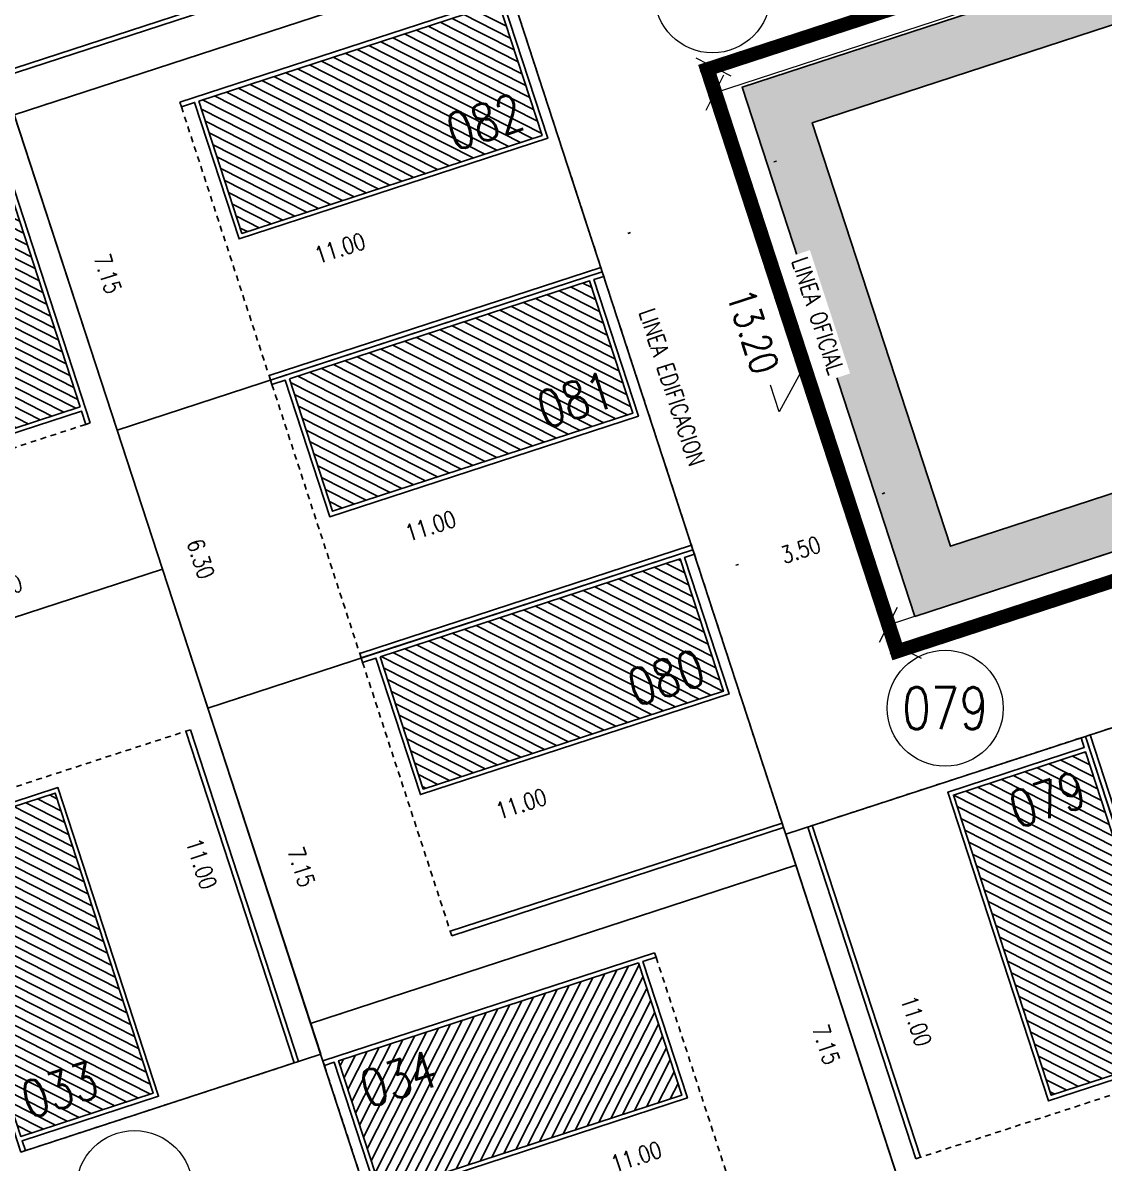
# Model space of a CAD drawing. Header units: metres. Extents: x 733085 to 734585, y 6084499 to 6087418.
# Drawn here: x 733639.74 to 733663.05, y 6086768.9 to 6086793.48 of the extents above; entities that cross this region are included whole.
import ezdxf

# ---------------------------------------------------------------- set-up
doc = ezdxf.new("R2010")
doc.units = ezdxf.units.M
doc.header["$LTSCALE"] = 5
doc.header["$MEASUREMENT"] = 0
doc.linetypes.add('HIDDEN', pattern=[0.375, 0.25, -0.125])
doc.layers.get('0').update_dxf_attribs({"color": 30})
doc.layers.get('DEFPOINTS').update_dxf_attribs({"color": 210})
doc.layers.add('U-ANNO-DIMS', color=210, linetype='Continuous', lineweight=18, plot=False)
doc.layers.add('U-ANNO-PATT', color=8, linetype='Continuous', lineweight=18)
doc.layers.add('U-ANNO-TEXT', color=3, linetype='Continuous', lineweight=18)
for name, color, linetype in [('U-BLDG', 7, 'Continuous'), ('U-PROP', 1, 'Continuous'), ('U-SDWK', 4, 'Continuous')]:
    doc.layers.add(name, color=color, linetype=linetype)
doc.styles.add('E-ROMANS', font='romans.shx', dxfattribs={"width": 0.8})
doc.dimstyles.new('E-0200_TICK_18', dxfattribs={"dimscale": 0.001, "dimtxt": 360, "dimasz": 360, "dimexe": 180, "dimexo": 120, "dimgap": 180, "dimtad": 0, "dimzin": 0, "dimdsep": 46, "dimtxsty": 'E-ROMANS', "dimblk": 'OBLIQUE', "dimcen": 180, "dimclrd": 256, "dimclre": 256, "dimclrt": 256, "dimadec": 0, "dimazin": 0, "dimtfac": 1, "dimtmove": 1, "dimatfit": 3, "dimldrblk": 'OPEN90', "dimfxl": 1, "dimtfill": 1, "dimtolj": 1, "dimtzin": 0, "dimarcsym": 0})
doc.dimstyles.new('E-0500_TICK_12', dxfattribs={"dimscale": 0.001, "dimtxt": 600, "dimasz": 600, "dimexe": 300, "dimexo": 200, "dimgap": 300, "dimtad": 0, "dimzin": 0, "dimdsep": 46, "dimtxsty": 'E-ROMANS', "dimblk": 'OBLIQUE', "dimcen": 300, "dimclrd": 256, "dimclre": 256, "dimclrt": 256, "dimadec": 0, "dimazin": 0, "dimtfac": 1, "dimtmove": 1, "dimatfit": 3, "dimldrblk": 'OPEN90', "dimfxl": 1, "dimtfill": 1, "dimtolj": 1, "dimtzin": 0, "dimlwd": -1, "dimarcsym": 0})

# ---------------------------------------------------------------- blocks, each defined once
blk = doc.blocks.new('casa')
h = blk.add_hatch()
h.set_pattern_fill('LINE', color=252, scale=0.06, angle=45, style=0)
h.set_pattern_definition([(45, (-8.755947228379299, 1.529366919320627), (-0.1347038418160373, 0.1347038418160373), [])])
h.paths.add_polyline_path([(3.102210664352354, 0.201001939683267), (0.1022257000274749, 0.201001939683267), (0.1022255927061355, -6.603990602145244), (3.102242964280038, -6.603990649458436)])
at = {"color": 252}
blk.add_line((0, -6.999999999999999), (0, 0.5220594658906643), dxfattribs=at)
at = {"color": 1, "linetype": 'HIDDEN', "ltscale": 0.1}
for p, q in [((0.1020175530240977, 0.5220594658906643), (6.197018523868451, 0.5220594658906643)), ((0.1020242458974394, -6.999991121657415), (6.197020108980382, -7.000001823261669))]:
    blk.add_line(p, q, dxfattribs=at)
for p, q in [((6.299037661988223, 0.5220096241100984), (6.197018523868451, 0.5220594658906643)), ((6.29904233262306, -6.999999999999999), (6.197020517026942, -7.000001823254377))]:
    blk.add_line(p, q)
for points in [[(-5.55495142862128e-06, 0.5220594658906643), (0.1020175530240977, 0.5220594658906643), (0.1020217302634023, 0.2990019400184858), (3.197017734193821, 0.2990019702894822), (3.197017734193764, -6.699994889408656), (0.1020242458974394, -6.699973233949492), (0.1020242458974394, -6.999991121657415), (0, -6.999999999999999)], [(6.197020517026999, 0.5220576407880637), (6.197020517026942, -7.000001823254364)]]:
    blk.add_lwpolyline(points)
for points in [[(6.197016530710016, 0.5220576426643229), (6.197020517026999, 0.5220576407880726)], [(6.197020517026942, -7.000001823254377), (6.197020108980382, -7.000001823261669)]]:
    blk.add_lwpolyline(points, close=True)
at = {"color": 252}
for points in [[(6.299037661988223, 0.5220096241100984), (6.29904233262306, -6.999999999999999)], [(0.1022255927061337, -6.603990602145244), (0.1022257000274749, 0.201001939683267), (3.102210664352356, 0.201001939683267), (3.102242964280038, -6.603990649458438), (0.1022041264433824, -6.603990602144903)]]:
    blk.add_lwpolyline(points, dxfattribs=at)
blk = doc.blocks.new('*D1802')
at = {"layer": 'DEFPOINTS', "color": 0, "transparency": 16777216}
for p in [(733657.9671976028, 6086781.80989645), (733657.9671976119, 6086781.809896423, 9.968864934634545e-09), (733654.6398144744, 6086780.724299349, 6.646185628700521e-09)]:
    blk.add_point(p, dxfattribs=at)
at = {"layer": 'U-ANNO-DIMS', "lineweight": -2, "transparency": 16777216}
for p, q in [((733658.0044180758, 6086781.695814741, 9.968864934634545e-09), (733658.0230283209, 6086781.638773859, 9.968864934634545e-09)), ((733654.6770349473, 6086780.610217639, 9.968864934634545e-09), (733654.6956451924, 6086780.553176758, 9.968864934634545e-09))]:
    blk.add_line(p, q, dxfattribs=at)
at = {"layer": 'U-ANNO-DIMS', "transparency": 16777216, "insert": (733656.5064246779, 6086782.11959555, 9.968864934634545e-09), "char_height": 0.36, "attachment_point": 5, "rotation": 18.069512307827264, "style": 'E-ROMANS', "bg_fill": 3, "box_fill_scale": 1.25, "bg_fill_color": 256, "bg_fill_true_color": 13158600, "bg_fill_transparency": 0}
blk.add_mtext('\\A1;3.50', dxfattribs=at)
blk = doc.blocks.new('_Oblique')
at = {"color": 0, "linetype": 'ByBlock', "lineweight": -2}
blk.add_line((-0.5, -0.5), (0.5, 0.5), dxfattribs=at)
blk = doc.blocks.new('_Open90')
at = {"color": 0, "linetype": 'ByBlock', "lineweight": -2}
for p, q in [((-0.5, 0.5), (0, 0)), ((0, 0), (-1, 0)), ((0, 0), (-0.5, -0.5))]:
    blk.add_line(p, q, dxfattribs=at)
blk = doc.blocks.new('*D1921')
at = {"layer": 'DEFPOINTS', "color": 0, "transparency": 16777216}
for p in [(733654.6300082069, 6086792.522072393, -7.144585150097245e-09), (733658.7242601777, 6086779.973084337, -7.144568185201349e-09), (733658.7242601716, 6086779.973084335)]:
    blk.add_point(p, dxfattribs=at)
at = {"layer": 'U-ANNO-DIMS', "lineweight": -2, "transparency": 16777216}
for p, q in [((733654.6300082009, 6086792.522072391), (733654.3448039272, 6086792.429021209)), ((733658.7242601716, 6086779.973084335), (733658.439055898, 6086779.880033154))]:
    blk.add_line(p, q, dxfattribs=at)
at = {"layer": 'U-ANNO-DIMS', "transparency": 16777216}
for p, q in [((733654.6300082009, 6086792.522072391), (733658.7242601716, 6086779.973084335)), ((733656.6771341863, 6086786.247578363), (733656.0456223034, 6086785.094850453)), ((733656.0456223034, 6086785.094850453), (733655.8595199413, 6086785.665258999))]:
    blk.add_line(p, q, dxfattribs=at)
at = {"layer": 'U-ANNO-DIMS', "transparency": 16777216, "xscale": 0.6, "yscale": 0.6, "zscale": 0.6}
for p, rotation in [((733654.6300082009, 6086792.522072391), 108.0695121458476), ((733658.7242601716, 6086779.973084335), 288.0695121458476)]:
    blk.add_blockref('_Oblique', p, dxfattribs=dict(at, rotation=rotation))
at = {"layer": 'U-ANNO-DIMS', "transparency": 16777216, "insert": (733655.4793394022, 6086786.830522176), "char_height": 0.6, "attachment_point": 5, "rotation": 288.0695121458476, "style": 'E-ROMANS', "bg_fill": 3, "box_fill_scale": 1.25, "bg_fill_color": 256, "bg_fill_true_color": 13158600, "bg_fill_transparency": 0}
blk.add_mtext('\\A1;13.20', dxfattribs=at)
blk = doc.blocks.new('*D1924')
at = {"layer": 'DEFPOINTS', "color": 0, "transparency": 16777216}
for p in [(733677.3512821591, 6086799.935149848, -1.428981213227434e-08), (733677.5165083203, 6086799.428727393), (733654.4874060128, 6086792.475546787, -7.144585150097246e-09)]:
    blk.add_point(p, dxfattribs=at)
at = {"layer": 'U-ANNO-DIMS', "transparency": 16777216}
for p, q in [((733654.6526321741, 6086791.969124333), (733677.5165083203, 6086799.428727393)), ((733666.4234296738, 6086797.088765882), (733665.8530211265, 6086796.90266352)), ((733666.0845702472, 6086795.698925863), (733666.4234296738, 6086797.088765882))]:
    blk.add_line(p, q, dxfattribs=at)
at = {"layer": 'U-ANNO-DIMS', "lineweight": -2, "transparency": 16777216}
for p, q in [((733677.5164773033, 6086799.428822461), (733677.6095595013, 6086799.143523119)), ((733654.6526011571, 6086791.969219401), (733654.745683355, 6086791.683920059))]:
    blk.add_line(p, q, dxfattribs=at)
at = {"layer": 'U-ANNO-DIMS', "transparency": 16777216, "xscale": 0.6, "yscale": 0.6, "zscale": 0.6}
for p, rotation in [((733677.5165083203, 6086799.428727393), 18.06951209650478), ((733654.6526321741, 6086791.969124333), 198.0695120965048)]:
    blk.add_blockref('_Oblique', p, dxfattribs=dict(at, rotation=rotation))
at = {"layer": 'U-ANNO-DIMS', "transparency": 16777216, "insert": (733664.6551631769, 6086796.511848561), "char_height": 0.6, "attachment_point": 5, "rotation": 18.069512096504788, "style": 'E-ROMANS', "bg_fill": 3, "box_fill_scale": 1.25, "bg_fill_color": 256, "bg_fill_true_color": 13158600, "bg_fill_transparency": 0}
blk.add_mtext('\\A1;24.05', dxfattribs=at)
blk = doc.blocks.new('*D1925')
at = {"layer": 'DEFPOINTS', "color": 0, "transparency": 16777216}
for p in [(733681.4455341338, 6086787.386161778, -1.428981213227434e-08), (733658.395450006, 6086780.49729044), (733658.5816578204, 6086779.926558675, 7.144568185201372e-09)]:
    blk.add_point(p, dxfattribs=at)
at = {"layer": 'U-ANNO-DIMS', "lineweight": -2, "transparency": 16777216}
for p, q in [((733681.2593573364, 6086787.956798475), (733681.1662751387, 6086788.242097817)), ((733658.395481023, 6086780.497195372), (733658.3023988253, 6086780.782494714))]:
    blk.add_line(p, q, dxfattribs=at)
at = {"layer": 'U-ANNO-DIMS', "transparency": 16777216}
for p, q in [((733681.2593263194, 6086787.956893543), (733658.395450006, 6086780.49729044)), ((733669.827388163, 6086784.227091992), (733670.7317487386, 6086783.242851981)), ((733670.7317487386, 6086783.242851981), (733670.1613401908, 6086783.05674962))]:
    blk.add_line(p, q, dxfattribs=at)
at = {"layer": 'U-ANNO-DIMS', "transparency": 16777216, "xscale": 0.6, "yscale": 0.6, "zscale": 0.6}
for p, rotation in [((733681.2593263194, 6086787.956893543), 18.06951207000343), ((733658.395450006, 6086780.49729044), 198.0695120700034)]:
    blk.add_blockref('_Oblique', p, dxfattribs=dict(at, rotation=rotation))
at = {"layer": 'U-ANNO-DIMS', "transparency": 16777216, "insert": (733668.9634822408, 6086782.665934661), "char_height": 0.6, "attachment_point": 5, "rotation": 18.069512070003398, "style": 'E-ROMANS', "bg_fill": 3, "box_fill_scale": 1.25, "bg_fill_color": 256, "bg_fill_true_color": 13158600, "bg_fill_transparency": 0}
blk.add_mtext('\\A1;24.05', dxfattribs=at)
blk = doc.blocks.new('*D2527')
at = {"layer": 'DEFPOINTS', "color": 0, "transparency": 16777216}
for p in [(733642.5408008194, 6086782.343735453), (733642.5409665518, 6086782.343227479, 1.811139541122204e-08), (733636.0763363517, 6086780.234067371, 1.811139541122204e-08)]:
    blk.add_point(p, dxfattribs=at)
at = {"layer": 'U-ANNO-DIMS', "lineweight": -2, "transparency": 16777216}
for p, q in [((733642.5037460793, 6086782.457309188), (733642.4849701107, 6086782.514858017)), ((733636.0391158792, 6086780.348149081), (733636.0203399106, 6086780.405697909))]:
    blk.add_line(p, q, dxfattribs=at)
at = {"layer": 'U-ANNO-DIMS', "transparency": 16777216, "insert": (733639.3001471725, 6086781.286434864), "char_height": 0.36, "attachment_point": 5, "rotation": 18.069512184530105, "style": 'E-ROMANS', "bg_fill": 3, "box_fill_scale": 1.25, "bg_fill_color": 256, "bg_fill_true_color": 13158600, "bg_fill_transparency": 0}
blk.add_mtext('\\A1;6.80', dxfattribs=at)
blk = doc.blocks.new('*D2568')
at = {"layer": 'DEFPOINTS', "color": 0, "transparency": 16777216}
for p in [(733641.6335110357, 6086781.340138073, 1.428939229005814e-08), (733641.6335110324, 6086781.340138071), (733645.0453876015, 6086770.882647973, 1.428936514032699e-08)]:
    blk.add_point(p, dxfattribs=at)
at = {"layer": 'U-ANNO-DIMS', "lineweight": -2, "transparency": 16777216}
for p, q in [((733641.519429326, 6086781.302917602), (733641.4623884675, 6086781.284307364)), ((733644.9313058918, 6086770.845427502), (733644.8742650333, 6086770.826817265))]:
    blk.add_line(p, q, dxfattribs=at)
at = {"layer": 'U-ANNO-DIMS', "transparency": 16777216, "insert": (733643.5875857342, 6086775.350848299), "char_height": 0.36, "attachment_point": 5, "rotation": 288.0695116789587, "style": 'E-ROMANS', "bg_fill": 3, "box_fill_scale": 1.25, "bg_fill_color": 256, "bg_fill_true_color": 13158600, "bg_fill_transparency": 0}
blk.add_mtext('\\A1;11.00', dxfattribs=at)
blk = doc.blocks.new('*D2603')
at = {"layer": 'DEFPOINTS', "color": 0, "transparency": 16777216}
for p in [(733640.3662199497, 6086791.759936829, -1.428885197168847e-08), (733642.5839397719, 6086784.962568309, -1.428885197168847e-08), (733642.5839397551, 6086784.962568305)]:
    blk.add_point(p, dxfattribs=at)
at = {"layer": 'U-ANNO-DIMS', "lineweight": -2, "transparency": 16777216}
for p, q in [((733640.25213824, 6086791.722716357), (733640.1950973689, 6086791.704106115)), ((733642.4698580622, 6086784.925347837), (733642.4128171911, 6086784.906737596))]:
    blk.add_line(p, q, dxfattribs=at)
at = {"layer": 'U-ANNO-DIMS', "transparency": 16777216, "insert": (733641.5703720087, 6086788.069179644), "char_height": 0.36, "attachment_point": 5, "rotation": 288.0695122056212, "style": 'E-ROMANS', "bg_fill": 3, "box_fill_scale": 1.25, "bg_fill_color": 256, "bg_fill_true_color": 13158600, "bg_fill_transparency": 0}
blk.add_mtext('\\A1;7.15', dxfattribs=at)
blk = doc.blocks.new('*D2604')
at = {"layer": 'DEFPOINTS', "color": 0, "transparency": 16777216}
for p in [(733642.5839396922, 6086784.962568287), (733642.5839397733, 6086784.962568313, 1.428939229005814e-08), (733644.5380144878, 6086778.973278534, 1.428936515330791e-08)]:
    blk.add_point(p, dxfattribs=at)
at = {"layer": 'U-ANNO-DIMS', "lineweight": -2, "transparency": 16777216}
for p, q in [((733642.4698580632, 6086784.925347842), (733642.4128171273, 6086784.906737581)), ((733644.4239327777, 6086778.936058063), (733644.3668918419, 6086778.917447802))]:
    blk.add_line(p, q, dxfattribs=at)
at = {"layer": 'U-ANNO-DIMS', "transparency": 16777216, "insert": (733643.5755589807, 6086781.923229463), "char_height": 0.36, "attachment_point": 5, "rotation": 288.06951129917474, "style": 'E-ROMANS', "bg_fill": 3, "box_fill_scale": 1.25, "bg_fill_color": 256, "bg_fill_true_color": 13158600, "bg_fill_transparency": 0}
blk.add_mtext('\\A1;6.30', dxfattribs=at)
blk = doc.blocks.new('*D2605')
at = {"layer": 'DEFPOINTS', "color": 0, "transparency": 16777216}
for p in [(733644.5380145756, 6086778.973278563, -1.428981213227434e-08), (733646.7557343973, 6086772.175910044, -1.428981213227434e-08), (733646.7557343852, 6086772.175910039)]:
    blk.add_point(p, dxfattribs=at)
at = {"layer": 'U-ANNO-DIMS', "lineweight": -2, "transparency": 16777216}
for p, q in [((733644.423932866, 6086778.93605809), (733644.366891999, 6086778.917447849)), ((733646.6416526877, 6086772.138689571), (733646.5846118208, 6086772.12007933))]:
    blk.add_line(p, q, dxfattribs=at)
at = {"layer": 'U-ANNO-DIMS', "transparency": 16777216, "insert": (733645.7421666388, 6086775.282521383), "char_height": 0.36, "attachment_point": 5, "rotation": 288.0695122056212, "style": 'E-ROMANS', "bg_fill": 3, "box_fill_scale": 1.25, "bg_fill_color": 256, "bg_fill_true_color": 13158600, "bg_fill_transparency": 0}
blk.add_mtext('\\A1;7.15', dxfattribs=at)
blk = doc.blocks.new('*D2612')
at = {"layer": 'DEFPOINTS', "color": 0, "transparency": 16777216}
for p in [(733655.8532644184, 6086775.144799316, -1.428936515330791e-08), (733658.0709842413, 6086768.347430795, -1.428936515330791e-08), (733658.0709842306, 6086768.347430792)]:
    blk.add_point(p, dxfattribs=at)
at = {"layer": 'U-ANNO-DIMS', "lineweight": -2, "transparency": 16777216}
for p, q in [((733655.7391827088, 6086775.107578844), (733655.6821418437, 6086775.088968604)), ((733657.9569025317, 6086768.310210323), (733657.8998616661, 6086768.291600083))]:
    blk.add_line(p, q, dxfattribs=at)
at = {"layer": 'U-ANNO-DIMS', "transparency": 16777216, "insert": (733657.0574164768, 6086771.454042127), "char_height": 0.36, "attachment_point": 5, "rotation": 288.0695122056212, "style": 'E-ROMANS', "bg_fill": 3, "box_fill_scale": 1.25, "bg_fill_color": 256, "bg_fill_true_color": 13158600, "bg_fill_transparency": 0}
blk.add_mtext('\\A1;7.15', dxfattribs=at)
blk = doc.blocks.new('*D2621')
at = {"layer": 'DEFPOINTS', "color": 0, "transparency": 16777216}
for p in [(733651.5351381956, 6086790.240253689), (733651.5351381963, 6086790.240253686), (733641.0776021995, 6086786.828362208, -1.046745903155227e-08)]:
    blk.add_point(p, dxfattribs=at)
at = {"layer": 'U-ANNO-DIMS', "lineweight": -2, "transparency": 16777216}
for p, q in [((733651.5723586665, 6086790.126171979), (733651.5909689027, 6086790.069131122)), ((733641.1148226704, 6086786.714280498), (733641.1334329066, 6086786.657239641))]:
    blk.add_line(p, q, dxfattribs=at)
at = {"layer": 'U-ANNO-DIMS', "transparency": 16777216, "insert": (733646.5750902181, 6086788.621981024), "char_height": 0.36, "attachment_point": 5, "rotation": 18.069511387459915, "style": 'E-ROMANS', "bg_fill": 3, "box_fill_scale": 1.25, "bg_fill_color": 256, "bg_fill_true_color": 13158600, "bg_fill_transparency": 0}
blk.add_mtext('\\A1;11.00', dxfattribs=at)
blk = doc.blocks.new('*D2622')
at = {"layer": 'DEFPOINTS', "color": 0, "transparency": 16777216}
for p in [(733653.488911144, 6086784.25187654), (733653.4889111461, 6086784.251876533), (733643.0313751474, 6086780.83998506, -1.04674439339304e-08)]:
    blk.add_point(p, dxfattribs=at)
at = {"layer": 'U-ANNO-DIMS', "lineweight": -2, "transparency": 16777216}
for p, q in [((733653.5261316148, 6086784.13779483), (733653.5447418524, 6086784.080753968)), ((733643.0685956182, 6086780.725903349), (733643.0872058559, 6086780.668862487))]:
    blk.add_line(p, q, dxfattribs=at)
at = {"layer": 'U-ANNO-DIMS', "transparency": 16777216, "insert": (733648.5288631662, 6086782.633603869), "char_height": 0.36, "attachment_point": 5, "rotation": 18.069511387459915, "style": 'E-ROMANS', "bg_fill": 3, "box_fill_scale": 1.25, "bg_fill_color": 256, "bg_fill_true_color": 13158600, "bg_fill_transparency": 0}
blk.add_mtext('\\A1;11.00', dxfattribs=at)
blk = doc.blocks.new('*D2623')
at = {"layer": 'DEFPOINTS', "color": 0, "transparency": 16777216}
for p in [(733655.442982231, 6086778.262585582), (733655.4429822327, 6086778.262585577), (733644.9854462349, 6086774.850694101, -1.046743583704828e-08)]:
    blk.add_point(p, dxfattribs=at)
at = {"layer": 'U-ANNO-DIMS', "lineweight": -2, "transparency": 16777216}
for p, q in [((733655.4802027019, 6086778.148503873), (733655.498812939, 6086778.091463013)), ((733645.0226667058, 6086774.736612392), (733645.0412769429, 6086774.679571532))]:
    blk.add_line(p, q, dxfattribs=at)
at = {"layer": 'U-ANNO-DIMS', "transparency": 16777216, "insert": (733650.4829342577, 6086776.644312906), "char_height": 0.36, "attachment_point": 5, "rotation": 18.069511387459915, "style": 'E-ROMANS', "bg_fill": 3, "box_fill_scale": 1.25, "bg_fill_color": 256, "bg_fill_true_color": 13158600, "bg_fill_transparency": 0}
blk.add_mtext('\\A1;11.00', dxfattribs=at)
blk = doc.blocks.new('*D2624')
at = {"layer": 'DEFPOINTS', "color": 0, "transparency": 16777216}
for p in [(733657.9246641374, 6086770.656232905), (733657.9246641379, 6086770.656232904), (733647.4671281413, 6086767.244341424, -1.046742163342944e-08)]:
    blk.add_point(p, dxfattribs=at)
at = {"layer": 'U-ANNO-DIMS', "lineweight": -2, "transparency": 16777216}
for p, q in [((733657.9618846085, 6086770.542151195), (733657.980494844, 6086770.48511034)), ((733647.5043486124, 6086767.130259714), (733647.5229588479, 6086767.073218859))]:
    blk.add_line(p, q, dxfattribs=at)
at = {"layer": 'U-ANNO-DIMS', "transparency": 16777216, "insert": (733652.9646161587, 6086769.037960242), "char_height": 0.36, "attachment_point": 5, "rotation": 18.069511387459915, "style": 'E-ROMANS', "bg_fill": 3, "box_fill_scale": 1.25, "bg_fill_color": 256, "bg_fill_true_color": 13158600, "bg_fill_transparency": 0}
blk.add_mtext('\\A1;11.00', dxfattribs=at)
blk = doc.blocks.new('*D2680')
at = {"layer": 'DEFPOINTS', "color": 0, "transparency": 16777216}
for p in [(733657.5397322765, 6086776.431557873, 6.645622964823331e-09), (733657.5397322765, 6086776.431557873, -7.643769325234815e-09), (733660.9516088422, 6086765.974067773, 6.64559581509218e-09)]:
    blk.add_point(p, dxfattribs=at)
at = {"layer": 'U-ANNO-DIMS', "lineweight": -2, "transparency": 16777216}
for p, q in [((733657.6538139866, 6086776.468778345, -7.643769325234815e-09), (733657.7108548414, 6086776.487388581, -7.643769325234815e-09)), ((733661.0656905524, 6086766.011288244, -7.643769325234815e-09), (733661.1227314072, 6086766.02989848, -7.643769325234815e-09))]:
    blk.add_line(p, q, dxfattribs=at)
at = {"layer": 'U-ANNO-DIMS', "transparency": 16777216, "insert": (733658.9975340299, 6086771.963357517, -7.643769325234815e-09), "char_height": 0.36, "attachment_point": 5, "rotation": 288.0695116789587, "style": 'E-ROMANS', "bg_fill": 3, "box_fill_scale": 1.25, "bg_fill_color": 256, "bg_fill_true_color": 13158600, "bg_fill_transparency": 0}
blk.add_mtext('\\A1;11.00', dxfattribs=at)
blk = doc.blocks.new('*D2736')
at = {"layer": 'DEFPOINTS', "color": 0, "transparency": 16777216}
for p in [(733655.814675791, 6086790.440939559), (733655.8146758007, 6086790.440939562), (733658.1479494213, 6086783.289395137, -1.046748268017966e-08)]:
    blk.add_point(p, dxfattribs=at)
at = {"layer": 'U-ANNO-DIMS', "lineweight": -2, "transparency": 16777216}
for p, q in [((733655.9287575011, 6086790.478160029), (733655.9857983661, 6086790.496770267)), ((733658.2620311314, 6086783.326615606), (733658.3190719965, 6086783.345225845))]:
    blk.add_line(p, q, dxfattribs=at)
at = {"layer": 'U-ANNO-DIMS', "transparency": 16777216, "insert": (733656.8833085331, 6086787.165552137), "char_height": 0.36, "attachment_point": 5, "rotation": 288.06951103383506, "style": 'E-ROMANS', "bg_fill": 3, "box_fill_scale": 1.25, "bg_fill_color": 256, "bg_fill_true_color": 13158600, "bg_fill_transparency": 0}
blk.add_mtext('\\A1;LINEA OFICIAL', dxfattribs=at)
blk = doc.blocks.new('*D2737')
at = {"layer": 'DEFPOINTS', "color": 0, "transparency": 16777216}
for p in [(733652.6664057411, 6086788.899448233), (733652.6664057537, 6086788.899448236), (733654.9996793722, 6086781.747903809, -1.046748268017965e-08)]:
    blk.add_point(p, dxfattribs=at)
at = {"layer": 'U-ANNO-DIMS', "lineweight": -2, "transparency": 16777216}
for p, q in [((733652.7804874512, 6086788.936668703), (733652.8375283191, 6086788.955278942)), ((733655.1137610823, 6086781.78512428), (733655.1708019502, 6086781.803734519))]:
    blk.add_line(p, q, dxfattribs=at)
at = {"layer": 'U-ANNO-DIMS', "transparency": 16777216, "insert": (733653.7350384886, 6086785.624060825), "char_height": 0.36, "attachment_point": 5, "rotation": 288.06951103383506, "style": 'E-ROMANS', "bg_fill": 3, "box_fill_scale": 1.25, "bg_fill_color": 256, "bg_fill_true_color": 13158600, "bg_fill_transparency": 0}
blk.add_mtext('\\A1;LINEA EDIFICACION', dxfattribs=at)

msp = doc.modelspace()

# ---------------------------------------------------------------- hatches: boundary and pattern name
at = {"layer": 'U-ANNO-PATT'}
h = msp.add_hatch(dxfattribs=at)
h.set_pattern_fill('DOTS', color=256, scale=0.09999999999999999, angle=16.04581036123384, style=0)
h.set_pattern_definition([(320.1611329241785, (732829.9147037377, 6086145.099157768), (0.162648151541222, 0.07104598458198513), [0, -0.15875])])
h.paths.add_polyline_path([(733671.0550000832, 6086975.598977002), (733667.5536883881, 6086994.180349422), (733661.6786807802, 6087027.396808765), (733660.6325571652, 6087026.421508518), (733666.3731981703, 6086993.964738881), (733668.1250970076, 6086984.667456154), (733669.8901190693, 6086975.300528813), (733702.9708142815, 6086873.907343223), (733736.0799231722, 6086772.427068973), (733742.2856529154, 6086763.268173862), (733743.2783339274, 6086763.940777927), (733737.1682626712, 6086772.960118887)])
h.paths.add_polyline_path([(733707.0700634035, 6086763.87492471), (733722.3772636353, 6086765.359377164), (733724.4542751563, 6086766.766429903), (733706.8231051327, 6086765.056604904), (733668.1779258533, 6086752.448169795), (733674.5388761904, 6086732.951692686), (733675.5726431609, 6086733.652008804), (733669.6909476721, 6086751.679557424)], flags=17)
h.paths.add_polyline_path([(733598.3451265318, 6086708.081326997), (733598.4877286644, 6086708.127852586), (733601.2381133763, 6086706.73066189), (733672.1002942845, 6086729.850265097), (733727.4329168805, 6086767.334851643), (733729.0793244307, 6086762.288569988), (733729.8479367567, 6086763.801591936), (733717.3713017392, 6086802.042800445), (733715.8525469459, 6086802.828984487), (733727.0456237034, 6086768.521915623), (733724.4542751614, 6086766.766429904), (733671.5672930831, 6086730.938620489), (733601.3384505992, 6086708.025651243), (733597.7722239323, 6086709.837288248), (733589.1050817601, 6086736.402303021), (733588.0970272096, 6086739.492016251), (733587.3284148836, 6086737.9789943), (733599.3613647622, 6086701.097692189), (733600.8743865335, 6086700.329079736)])
h.paths.add_polyline_path([(733663.467342452, 6086967.259827657), (733661.5308615358, 6086973.19519169), (733653.1572685564, 6087019.453637822), (733652.1122712592, 6087018.489617446), (733660.3646405074, 6086972.900850559), (733662.6987301008, 6086965.746805658)])
h.paths.add_polyline_path([(733665.8112566308, 6086960.075670151), (733664.2982347215, 6086960.844282675), (733665.3062892529, 6086957.754569496), (733674.9039432913, 6086928.337511993), (733675.9119978282, 6086925.247798808), (733676.6806101523, 6086926.760820755)], flags=17)
h.paths.add_polyline_path([(733679.0245243096, 6086919.576663342), (733677.5115024508, 6086920.34527584), (733678.5195569864, 6086917.255562659), (733687.6829722143, 6086889.16945849), (733688.6910267152, 6086886.079745236), (733689.4596390784, 6086887.59276726)], flags=17)
h.paths.add_polyline_path([(733691.8035531886, 6086880.408609805), (733690.2905313327, 6086881.177222283), (733691.298585873, 6086878.087509085), (733700.462001062, 6086850.00140488), (733701.4700556041, 6086846.911691745), (733702.2386679209, 6086848.424713654)], flags=17)
h.paths.add_polyline_path([(733704.5825820804, 6086841.240556293), (733703.0695602221, 6086842.009168789), (733704.0776147698, 6086838.919455571), (733713.2410299953, 6086810.833351404), (733714.2490845249, 6086807.74363815), (733715.0176968867, 6086809.256660091)], flags=17)
h.paths.add_polyline_path([(733634.4623766015, 6086947.510914115), (733634.0901718774, 6086948.65173121), (733603.1455082444, 6086938.555678067), (733603.5177129693, 6086937.414860972)])
h.paths.add_polyline_path([(733617.3982033421, 6086966.804455393), (733616.592542105, 6086967.693786587), (733598.875441176, 6086951.643543911), (733599.2832017303, 6086950.393747281)])
h.paths.add_polyline_path([(733644.3258017882, 6086917.279261115), (733643.9535970641, 6086918.42007821), (733616.9066113695, 6086909.595687432), (733620.6286586102, 6086898.187516487), (733647.6756443048, 6086907.011907266), (733647.303439581, 6086908.15272436), (733621.3972709805, 6086899.700538306), (733618.4196331883, 6086908.827075061)])
h.paths.add_polyline_path([(733631.1986621148, 6086869.659021507), (733656.059081772, 6086877.770019915), (733655.6868770476, 6086878.91083701), (733629.6856402965, 6086870.427633877), (733633.4076875381, 6086859.019462932), (733659.4089242883, 6086867.502666065), (733659.0367195642, 6086868.64348316), (733634.1762999084, 6086860.53248475)])
h.paths.add_polyline_path([(733669.8838595067, 6086838.94315397), (733669.5116547827, 6086840.083971064), (733642.4646691672, 6086831.25958031), (733646.1867164203, 6086819.851409368), (733673.2337020248, 6086828.675800118), (733672.8614973007, 6086829.816617212), (733646.9553287906, 6086821.364431187), (733643.9776909875, 6086830.49096794)])
h.paths.add_polyline_path([(733682.662888365, 6086799.775100401), (733682.2906836409, 6086800.915917496), (733655.2438116869, 6086792.091563825), (733658.9658589395, 6086780.683392886), (733686.0127308816, 6086789.50774655), (733685.6405261573, 6086790.648563646), (733659.7344713084, 6086782.196414704), (733656.7568335072, 6086791.322951456)], flags=17)
h.paths.add_polyline_path([(733587.5105685982, 6086939.728705668), (733587.1028080442, 6086940.978502297), (733564.8206883261, 6086920.792726406), (733564.8229225035, 6086920.790260204), (733555.8038592979, 6086912.62414939), (733555.9996943412, 6086912.023909924), (733557.4513746568, 6086912.497537358)])
h.paths.add_polyline_path([(733591.495630318, 6086921.711130736), (733594.4732681095, 6086912.584593982), (733575.6973201721, 6086906.458724591), (733576.0695248962, 6086905.317907496), (733595.9862899288, 6086911.815981611), (733592.2642426871, 6086923.224152557), (733572.3474776559, 6086916.72607844), (733572.7196823801, 6086915.585261345)])
h.paths.add_polyline_path([(733572.7196823801, 6086915.585261345), (733572.3474776559, 6086916.72607844), (733567.5940730944, 6086915.175225422), (733567.9662778185, 6086914.034408327)], flags=17)
h.paths.add_polyline_path([(733576.0695248962, 6086905.317907496), (733575.6973201721, 6086906.458724591), (733570.9439156104, 6086904.907871574), (733571.3161203346, 6086903.76705448)])
h.paths.add_polyline_path([(733526.8222323081, 6086897.493143046), (733524.640883446, 6086900.98077885), (733520.9372661272, 6086906.902283926), (733519.9039453765, 6086906.291423353), (733524.7477138329, 6086898.546994857)])
h.paths.add_polyline_path([(733531.0101899382, 6086890.797253533), (733529.4252705697, 6086893.33129182), (733528.7909128981, 6086892.082551657), (733546.057115255, 6086864.476593447), (733546.6474140604, 6086862.667312358), (733548.1604359206, 6086861.898699859), (733547.1523813918, 6086864.988413031)], flags=17)
h.paths.add_polyline_path([(733604.2744402332, 6086882.543363289), (733607.2520780324, 6086873.416826535), (733583.7228390363, 6086865.740141159), (733584.0950437604, 6086864.599324064), (733608.7650998507, 6086872.648214167), (733605.043052603, 6086884.056385108), (733580.37299652, 6086876.007495009), (733580.7452012443, 6086874.866677915)])
h.paths.add_polyline_path([(733550.7679950683, 6086853.906463715), (733549.7599405342, 6086856.9961769), (733548.9913282072, 6086855.483154949), (733559.4264429323, 6086823.499258804), (733560.9394648048, 6086822.7306463), (733559.9314102688, 6086825.820359481)], flags=17)
h.paths.add_polyline_path([(733617.0534691291, 6086843.375309721), (733620.0311069282, 6086834.248772967), (733596.5018678983, 6086826.572087579), (733596.8740726225, 6086825.431270485), (733621.5441287467, 6086833.480160599), (733617.8220814981, 6086844.888331541), (733593.1520253815, 6086836.83944143), (733593.5242301057, 6086835.698624334)])
h.paths.add_polyline_path([(733629.8324979546, 6086804.207256133), (733632.8101357532, 6086795.08071938), (733609.2808967588, 6086787.404034002), (733609.6531014828, 6086786.263216908), (733634.3231575723, 6086794.31210701), (733630.6011103236, 6086805.720277952), (733605.9310542416, 6086797.671387853), (733606.3032589657, 6086796.530570758)])
h.paths.add_polyline_path([(733563.547023955, 6086814.738410128), (733562.5389694272, 6086817.828123333), (733561.7703570926, 6086816.315101366), (733572.2054718174, 6086784.331205221), (733573.7184937055, 6086783.562592709), (733572.710439158, 6086786.652305928)], flags=17)
h.paths.add_polyline_path([(733576.3260528352, 6086775.570356562), (733575.3179983107, 6086778.66006979), (733574.5493859675, 6086777.147047806), (733584.9845007486, 6086745.163151661), (733586.4975226129, 6086744.394539145), (733585.4894680679, 6086747.484252357)], flags=17)
h.paths.add_polyline_path([(733538.207707855, 6086860.808552984), (733513.3666223348, 6086900.525565095), (733512.4616630676, 6086899.70947458), (733537.1124417164, 6086860.296733405), (733577.8340412867, 6086735.483979183), (733587.314733906, 6086706.425411599), (733585.5030970545, 6086702.859184753), (733558.3036037887, 6086693.985036504), (733557.6864900573, 6086692.521442861), (733586.3478440001, 6086701.872539883), (733587.7450343675, 6086704.62292476), (733587.8876364997, 6086704.669450349), (733590.41689654, 6086696.91720299), (733591.1855087428, 6086698.430224693)])
h.paths.add_polyline_path([(733647.1021864337, 6086755.144053429), (733643.3801391855, 6086766.552224372), (733618.7100831028, 6086758.503334271), (733619.0822878272, 6086757.362517176), (733642.6115268163, 6086765.039202551), (733645.5891646148, 6086755.912665797), (733622.0599256202, 6086748.235980421), (733622.4321303442, 6086747.095163328)], flags=17)

# ---------------------------------------------------------------- linework, layer by layer
at = {"layer": 'U-ANNO-TEXT'}
for centre in [(733654.607559628, 6086794.080629531), (733659.6239175542, 6086778.705362932), (733642.1447898259, 6086768.353279231)]:
    msp.add_circle(centre, 1.25, dxfattribs=at)
at = {"layer": 'U-BLDG'}
for points in [[(733637.3370766205, 6086798.29328416), (733639.5547964406, 6086791.495915639), (733650.0122864718, 6086794.907792285), (733647.7945666517, 6086801.705160806)], [(733639.5547964419, 6086791.495915641), (733641.772516262, 6086784.69854712), (733652.2300062932, 6086788.110423766), (733650.0122864731, 6086794.907792287)], [(733632.8729414425, 6086790.052555383), (733636.2848180884, 6086779.595065352), (733642.7494482885, 6086781.70422546), (733639.3375716424, 6086792.16171549)], [(733652.2300062915, 6086788.110423766), (733641.7725162599, 6086784.69854712), (733643.7265910665, 6086778.709257375), (733654.1840810981, 6086782.121134021)], [(733643.7265910666, 6086778.709257375), (733645.9443108867, 6086771.911888855), (733656.4018009178, 6086775.3237655), (733654.1840810977, 6086782.121134021)], [(733636.2848180884, 6086779.595065353), (733639.6966947343, 6086769.137575321), (733646.1613249343, 6086771.246735429), (733642.7494482882, 6086781.704225459)], [(733662.6493117596, 6086778.09840229), (733666.0611884055, 6086767.640912258), (733672.0504781503, 6086769.594987065), (733668.6386015044, 6086780.052477096)], [(733656.1846815579, 6086775.989242186), (733659.5965582038, 6086765.531752154), (733666.0611884039, 6086767.640912263), (733662.6493117578, 6086778.098402292)], [(733645.9443108868, 6086771.911888856), (733648.1620307069, 6086765.114520335), (733658.619520738, 6086768.526396981), (733656.4018009179, 6086775.323765501)]]:
    msp.add_lwpolyline(points, close=True, dxfattribs=at)
at = {"layer": 'U-PROP', "ltscale": 0.3}
msp.add_lwpolyline([(733681.4454286768, 6086787.386485006), (733658.5815527487, 6086779.926881996), (733654.4874062288, 6086792.475546801), (733677.3512821591, 6086799.935149847), (733681.4454286768, 6086787.386485006)], dxfattribs=at)

# ---------------------------------------------------------------- block references
at = {"layer": 'U-BLDG', "xscale": -1}
for p, rotation in [((733637.833387022, 6086798.455210456, 7.144760125933829e-09), 108.0695477674093), ((733639.0232504845, 6086791.510021836, 3.322769956657375e-09), 18.06951098754083), ((733668.8005289469, 6086779.556165038, 3.3228341545939e-09), 18.06951098754083), ((733639.534767244, 6086769.63388737, -3.322729472094727e-09), 198.0695109923648), ((733662.8112393481, 6086777.60209028, 9.968405485022006e-09), 18.06951098754083), ((733646.7045644401, 6086771.264822565, 7.144753123958708e-09), 108.0695477674093)]:
    msp.add_blockref('casa', p, dxfattribs=dict(at, rotation=rotation))
at = {"layer": 'U-BLDG', "rotation": 288.0694766142151}
for p in [(733649.7799194314, 6086793.936872086, 7.144746330532672e-09), (733651.7336960955, 6086787.94849615, 7.144753332507794e-09), (733653.687770903, 6086781.959206405, 7.144753332507794e-09)]:
    msp.add_blockref('casa', p, dxfattribs=at)

# ---------------------------------------------------------------- texts
at = {"layer": 'U-ANNO-TEXT', "attachment_point": 5, "style": 'E-ROMANS'}
for s, insert, char_height, rotation in [('082', (733649.7000745459, 6086791.341517033, -1.023500466746517e-09), 0.8000000000000007, 18.069511192627054), ('081', (733651.6538512106, 6086785.353141096, -1.023485369124646e-09), 0.8000000000000007, 18.069511192627054), ('079', (733659.6239175542, 6086778.705362932), 0.9, 359.9999999750137), ('079', (733661.8291561855, 6086776.738664459, 6.645589146998374e-09), 0.8000000000000003, 18.06951100145558), ('034', (733647.8393919552, 6086770.71488275, -1.023463068623679e-09), 0.8000000000000007, 18.069511192627054), ('033', (733640.5356500715, 6086770.478420771), 0.8000000000000003, 18.06951100145558)]:
    msp.add_mtext(s, dxfattribs=dict(at, insert=insert, char_height=char_height, rotation=rotation))

# ---------------------------------------------------------------- next in the draw order: dimensions: what is measured, and where the dimension line sits
at = {"layer": 'U-ANNO-DIMS'}
dim = msp.add_linear_dim(base=(733657.9671976119, 6086781.809896423, 9.968864934634545e-09), p1=(733654.6398144747, 6086780.724299349, 6.646185628700521e-09), p2=(733657.967197603, 6086781.80989645), angle=18.069512293333215, dimstyle='E-0200_TICK_18', override={"dimsd1": 1, "dimsd2": 1}, dxfattribs=at)
dim.commit()
dim.dimension.update_dxf_attribs({"geometry": '*D1802', "text_midpoint": (733656.0892115694, 6086781.983474964, 9.968864934634545e-09), "dimtype": 161})

# ---------------------------------------------------------------- next in the draw order: linework, layer by layer
at = {"layer": 'U-SDWK'}
for points in [[(733686.0127308819, 6086789.507746549), (733658.9658589397, 6086780.683392885), (733655.2438116883, 6086792.091563824), (733682.2906836416, 6086800.915917494)], [(733685.6405261578, 6086790.648563644), (733659.734471309, 6086782.196414704), (733656.7568335081, 6086791.322951454), (733682.6628883658, 6086799.7751004)]]:
    msp.add_lwpolyline(points, dxfattribs=at)

# ---------------------------------------------------------------- next in the draw order: dimensions: what is measured, and where the dimension line sits
at = {"layer": 'U-ANNO-DIMS'}
dim = msp.add_linear_dim(base=(733658.7242601716, 6086779.973084335, 1.428981213227434e-08), p1=(733654.6300082066, 6086792.522072394, 7.145226982177098e-09), p2=(733658.7242601777, 6086779.973084338, 7.145243947072995e-09), angle=288.0695121458476, dimstyle='E-0500_TICK_12', override={"dimfxl": 0.1, "dimfxlon": 1}, dxfattribs=at)
dim.commit()
dim.dimension.update_dxf_attribs({"geometry": '*D1921', "text_midpoint": (733655.7664687608, 6086785.950463274, 1.428981213227434e-08), "dimtype": 161})

# ---------------------------------------------------------------- next in the draw order: texts
at = {"layer": 'U-ANNO-TEXT', "insert": (733653.6079754337, 6086779.363867474, -1.023477272242523e-09), "char_height": 0.8000000000000007, "attachment_point": 5, "rotation": 18.069511192627054, "style": 'E-ROMANS'}
msp.add_mtext('080', dxfattribs=at)

# ---------------------------------------------------------------- next in the draw order: dimensions: what is measured, and where the dimension line sits
at = {"layer": 'U-ANNO-DIMS'}
for base, p1, p2, angle, picture, middle in [((733677.5165083203, 6086799.428727393, 1.428981213227434e-08), (733654.4874060128, 6086792.475546787, 7.145226982177097e-09), (733677.3512821591, 6086799.935149847), 18.06951209650478, '*D1924', (733665.5678168528, 6086796.809612339, 1.428981213227434e-08)), ((733658.395450006, 6086780.49729044, 1.428981213227434e-08), (733681.4455341337, 6086787.386161779), (733658.5816578203, 6086779.926558676, 2.143438031747571e-08), 198.0695120700034, '*D1925', (733669.8761359169, 6086782.963698439, 1.428981213227434e-08))]:
    dim = msp.add_linear_dim(base=base, p1=p1, p2=p2, angle=angle, dimstyle='E-0500_TICK_12', override={"dimfxl": 0.1, "dimfxlon": 1}, dxfattribs=at)
    dim.commit()
    dim.dimension.update_dxf_attribs({"geometry": picture, "text_midpoint": middle, "dimtype": 161})

# ---------------------------------------------------------------- next in the draw order: linework, layer by layer
at = {"layer": 'U-SDWK', "ltscale": 0.3, "const_width": 0.3, "elevation": 7.145200505783969e-09}
msp.add_lwpolyline([(733601.3384504599, 6086708.025651237), (733671.5672929436, 6086730.938620484), (733674.0219925641, 6086732.601534621), (733667.4214148031, 6086752.832475973), (733712.6262923793, 6086767.581088251), (733712.8123947413, 6086767.010679703), (733726.1219273076, 6086771.353068096), (733716.8566435771, 6086799.751401985), (733713.2904169256, 6086801.563038981), (733696.4903898746, 6086796.081836528), (733697.6070040422, 6086792.659385259), (733681.4454285351, 6086787.386485002), (733658.5815526065, 6086779.926881991), (733654.4874060869, 6086792.475546796), (733677.3512820172, 6086799.935149843), (733693.5128575178, 6086805.208050119), (733694.6293662583, 6086801.785921988), (733711.4293932094, 6086807.267124417), (733713.2410298549, 6086810.833351398), (733704.0776146285, 6086838.919455566)], dxfattribs=at)

# ---------------------------------------------------------------- next in the draw order: dimensions: what is measured, and where the dimension line sits
at = {"layer": 'U-ANNO-DIMS'}
for base, p1, p2, angle, picture, middle in [((733642.5839397551, 6086784.962568305), (733640.3662199494, 6086791.75993683, -1.428885197168847e-08), (733642.5839397715, 6086784.96256831, -1.428885197168847e-08), 288.0695122056212, '*D2603', (733641.5703720087, 6086788.069179644)), ((733642.5408008194, 6086782.343735453, -1.096619490543807e-08), (733636.0763363516, 6086780.234067371, 7.145200505783974e-09), (733642.5409665514, 6086782.343227479, 7.145200505783968e-09), 18.0695121845301, '*D2527', (733639.3001471725, 6086781.286434864, -1.096619490543807e-08)), ((733658.0709842306, 6086768.347430792), (733655.8532644185, 6086775.144799315, -1.428936515330791e-08), (733658.0709842406, 6086768.347430795, -1.428936515330791e-08), 288.0695122056212, '*D2612', (733657.0574164768, 6086771.454042127))]:
    dim = msp.add_linear_dim(base=base, p1=p1, p2=p2, angle=angle, dimstyle='E-0200_TICK_18', override={"dimsd1": 1, "dimsd2": 1}, dxfattribs=at)
    dim.commit()
    dim.dimension.update_dxf_attribs({"geometry": picture, "text_midpoint": middle, "dimtype": 161})
dim = msp.add_linear_dim(base=(733655.8146758007, 6086790.440939562, -1.046743489137904e-08), p1=(733658.1479494213, 6086783.289395137, -2.09349175715587e-08), p2=(733655.8146757907, 6086790.44093956, -1.046743489020849e-08), angle=108.06951103383506, text='LINEA OFICIAL', dimstyle='E-0200_TICK_18', override={"dimsd1": 1, "dimsd2": 1}, dxfattribs=at)
dim.commit()
dim.dimension.update_dxf_attribs({"geometry": '*D2736', "text_midpoint": (733656.8833085331, 6086787.165552137, -1.046743489137904e-08), "dimtype": 161})

# ---------------------------------------------------------------- next in the draw order: dimensions: what is measured, and where the dimension line sits
for base, p1, p2, angle, picture, middle in [((733651.5351381963, 6086790.240253686), (733641.0776021993, 6086786.828362208, -1.046745903155227e-08), (733651.5351381955, 6086790.240253689), 18.069511387459915, '*D2621', (733646.5750902181, 6086788.621981024)), ((733641.6335110324, 6086781.340138071, -1.428931112771523e-08), (733645.0453876017, 6086770.882647972), (733641.6335110359, 6086781.340138072), 108.06951167895869, '*D2568', (733643.5875857342, 6086775.350848299, -1.428931112771523e-08)), ((733657.9246641379, 6086770.656232904), (733647.4671281412, 6086767.244341424, -1.046742163342944e-08), (733657.9246641374, 6086770.656232905), 18.069511387459915, '*D2624', (733652.9646161587, 6086769.037960242))]:
    dim = msp.add_linear_dim(base=base, p1=p1, p2=p2, angle=angle, dimstyle='E-0200_TICK_18', override={"dimsd1": 1, "dimsd2": 1}, dxfattribs=at)
    dim.commit()
    dim.dimension.update_dxf_attribs({"geometry": picture, "text_midpoint": middle, "dimtype": 161})

# ---------------------------------------------------------------- next in the draw order: dimensions: what is measured, and where the dimension line sits
for base, p1, p2, angle, picture, middle in [((733642.5839396922, 6086784.962568287, -1.428885197168847e-08), (733644.5380144881, 6086778.973278535), (733642.5839397737, 6086784.962568313), 108.06951129917475, '*D2604', (733643.5755589807, 6086781.923229463, -1.428885197168847e-08)), ((733657.5397322765, 6086776.431557873, -7.643769325234815e-09), (733660.9516088421, 6086765.974067773, 6.64559581509218e-09), (733657.5397322763, 6086776.431557873, 6.645622964823331e-09), 108.06951167895869, '*D2680', (733658.9975340299, 6086771.963357517, -7.643769325234815e-09))]:
    dim = msp.add_linear_dim(base=base, p1=p1, p2=p2, angle=angle, dimstyle='E-0200_TICK_18', override={"dimsd1": 1, "dimsd2": 1}, dxfattribs=at)
    dim.commit()
    dim.dimension.update_dxf_attribs({"geometry": picture, "text_midpoint": middle, "dimtype": 161})

# ---------------------------------------------------------------- next in the draw order: dimensions: what is measured, and where the dimension line sits
for base, p1, p2, angle, picture, middle in [((733653.4889111461, 6086784.251876533), (733643.0313751476, 6086780.839985059, -1.04674439339304e-08), (733653.4889111439, 6086784.25187654), 18.069511387459915, '*D2622', (733648.5288631662, 6086782.633603869)), ((733646.7557343852, 6086772.175910039, 1.429032531389378e-08), (733644.5380145756, 6086778.973278563), (733646.7557343977, 6086772.175910044), 288.0695122102509, '*D2605', (733645.7421666388, 6086775.282521383, 1.429032531389378e-08))]:
    dim = msp.add_linear_dim(base=base, p1=p1, p2=p2, angle=angle, dimstyle='E-0200_TICK_18', override={"dimsd1": 1, "dimsd2": 1}, dxfattribs=at)
    dim.commit()
    dim.dimension.update_dxf_attribs({"geometry": picture, "text_midpoint": middle, "dimtype": 161})

# ---------------------------------------------------------------- next in the draw order: dimensions: what is measured, and where the dimension line sits
dim = msp.add_linear_dim(base=(733652.6664057537, 6086788.899448236, -1.046743489137905e-08), p1=(733654.9996793723, 6086781.74790381, -2.09349175715587e-08), p2=(733652.6664057417, 6086788.899448233, -1.04674348902085e-08), angle=108.06951103383506, text='LINEA EDIFICACION', dimstyle='E-0200_TICK_18', override={"dimsd1": 1, "dimsd2": 1}, dxfattribs=at)
dim.commit()
dim.dimension.update_dxf_attribs({"geometry": '*D2737', "text_midpoint": (733653.7350384886, 6086785.624060825, -1.046743489137905e-08), "dimtype": 161})
dim = msp.add_linear_dim(base=(733655.4429822327, 6086778.262585577), p1=(733644.985446235, 6086774.8506941, -1.046743583704828e-08), p2=(733655.4429822313, 6086778.262585581), angle=18.069511387459915, dimstyle='E-0200_TICK_18', override={"dimsd1": 1, "dimsd2": 1}, dxfattribs=at)
dim.commit()
dim.dimension.update_dxf_attribs({"geometry": '*D2623', "text_midpoint": (733650.4829342577, 6086776.644312906), "dimtype": 161})

doc.saveas('drawing.dxf')
